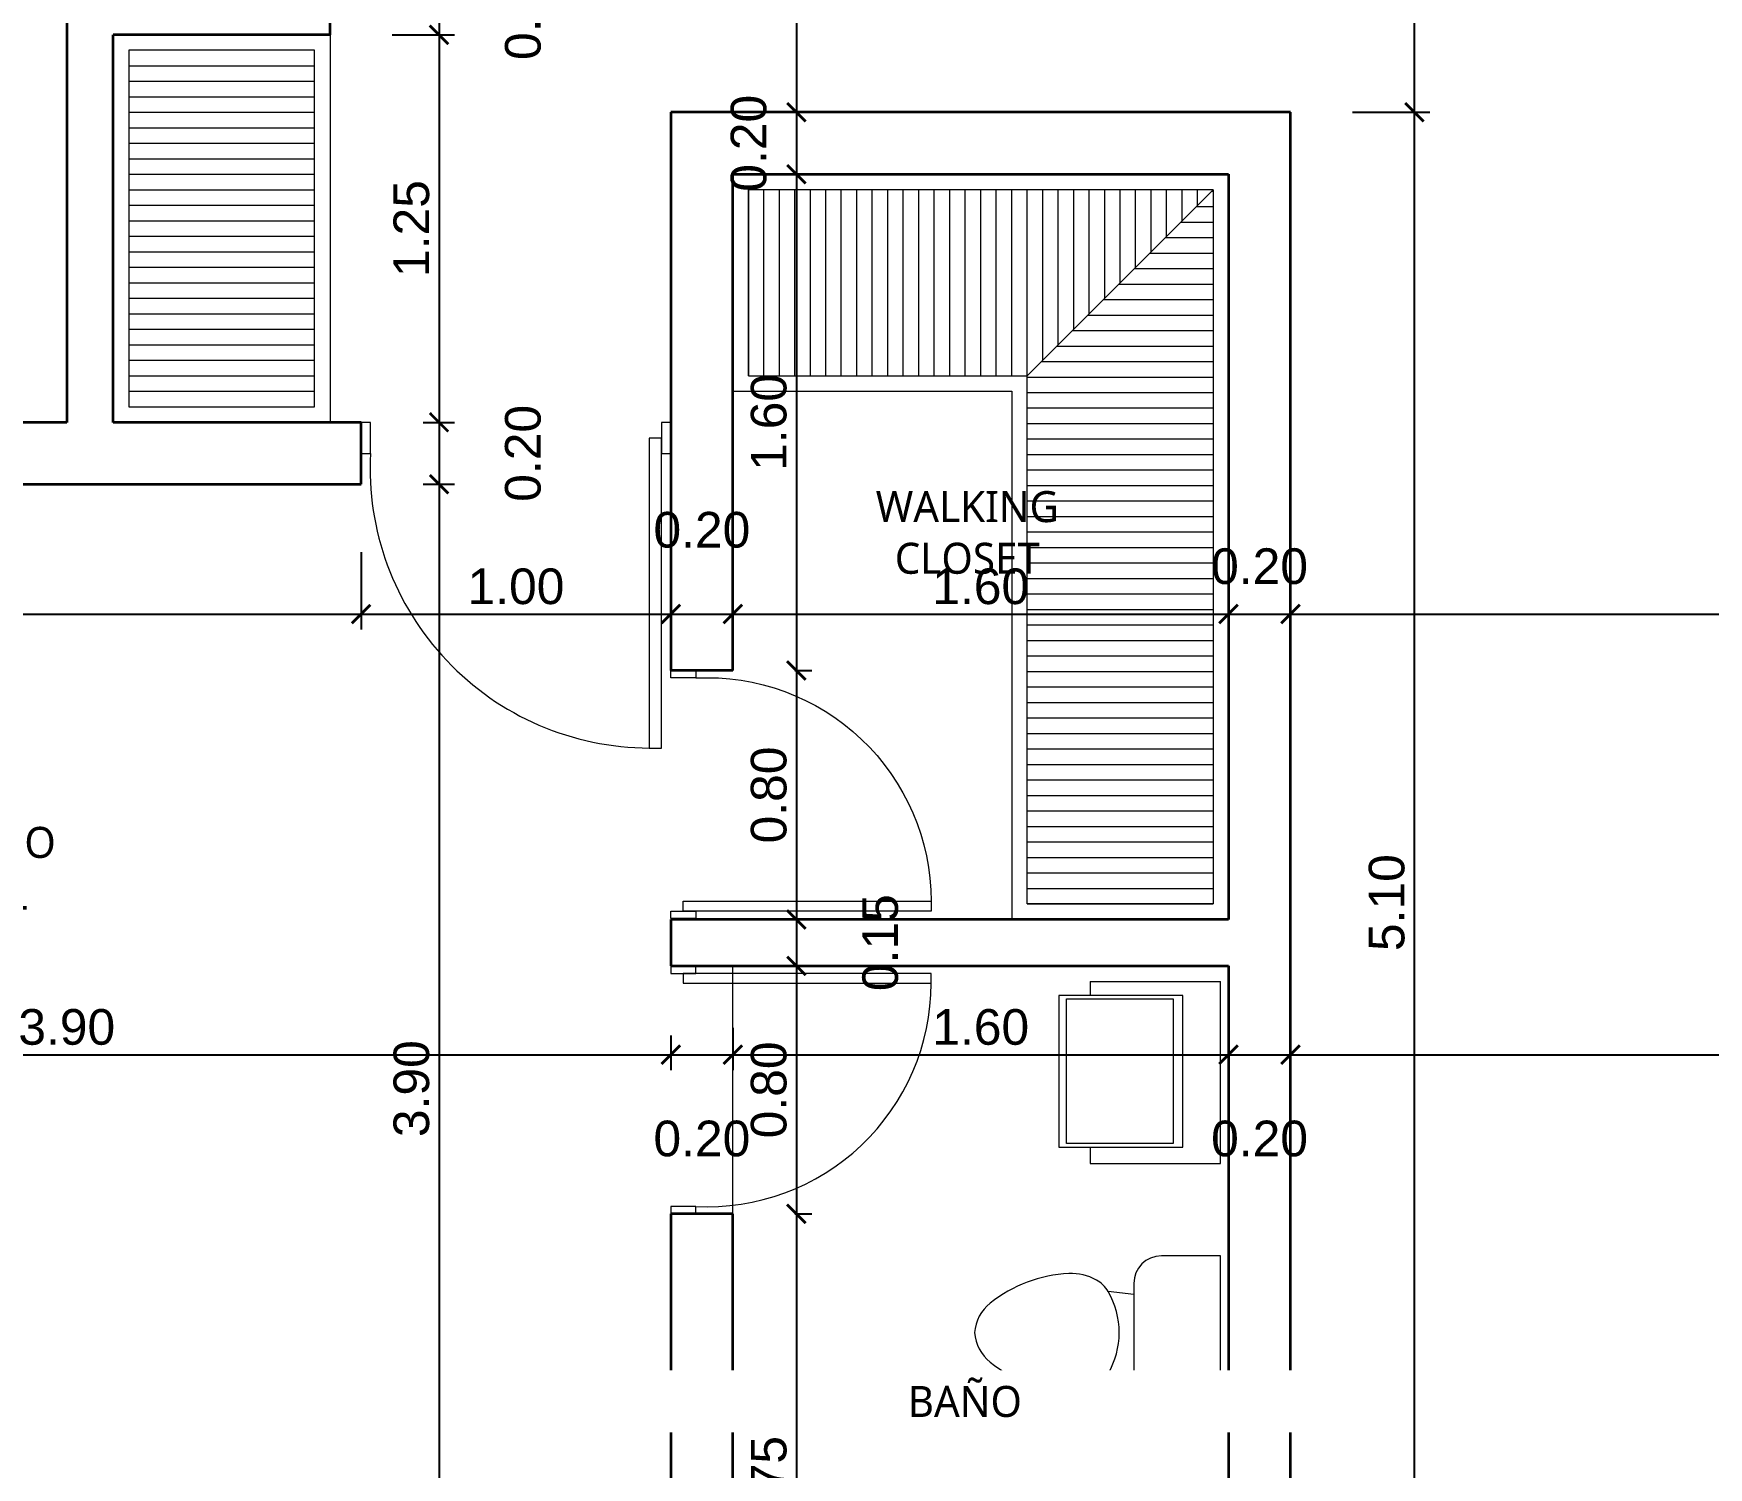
# Model space of a CAD drawing. Header units: feet. Extents: x -417 to 46, y -646 to -218.
# Drawn here: x -78.01 to -72.6, y -494.7 to -490.07 of the extents above; entities that cross this region are included whole.
import ezdxf

# ---------------------------------------------------------------- set-up
doc = ezdxf.new("R2010")
doc.units = ezdxf.units.FT
doc.header["$MEASUREMENT"] = 0
for name, color, linetype, lineweight in [('A-WALL', 4, 'Continuous', 25), ('closet', 8, 'Continuous', 5), ('DIM-COTAS', 1, 'Continuous', 5), ('I-FURN', 2, 'Continuous', 0), ('P-SANR-FIXT', 2, 'Continuous', 9), ('Piso', 8, 'Continuous', 9), ('puertas', 8, 'Continuous', 9), ('TXT', 2, 'Continuous', 9)]:
    doc.layers.add(name, color=color, linetype=linetype, lineweight=lineweight)
doc.layers.add('DIM', color=10, linetype='Continuous')
doc.styles.add('ads', font='trebuc.ttf', dxfattribs={"height": 0.14})
doc.styles.get("Standard").update_dxf_attribs({"font": 'arial.ttf', "height": 0.115})
doc.dimstyles.new('KEILY', dxfattribs={"dimtxt": 0.115, "dimasz": 0.06, "dimexe": 0.05, "dimexo": 0.2, "dimgap": 0.03, "dimtad": 1, "dimzin": 1, "dimdsep": 46, "dimtxsty": 'Standard', "dimblk": 'ARCHTICK', "dimcen": 2.5, "dimdle": 0.03, "dimclrd": 256, "dimclre": 256, "dimclrt": 7, "dimadec": 0, "dimazin": 0, "dimtfac": 1, "dimtmove": 2, "dimatfit": 3, "dimfxl": 0.2, "dimfxlon": 1, "dimtolj": 1, "dimtzin": 1, "dimarcsym": 0})
pattern_1 = [(90, (-77.699084, -491.277455), (-0.05, 7e-18), [])]
pattern_2 = [(0, (-77.699084, -491.277455), (2e-17, 0.05), [])]
pattern_3 = [(0, (-74.799084, -492.881656), (2e-17, 0.05), [])]

# ---------------------------------------------------------------- blocks, each defined once
blk = doc.blocks.new('A$C4D292AF4')
at = {"layer": 'puertas'}
for points in [[(0.03, 0.05), (0.07, 0.05), (0.07, 1.05), (0.03, 1.05)], [(0, 0), (0.03, 0), (0.03, 0.1), (0, 0.1)], [(0.97, 0), (1, 0), (1, 0.1), (0.97, 0.1)]]:
    blk.add_lwpolyline(points, close=True, dxfattribs=at)
blk.add_arc((0.0677, 0.1465), 0.9035, 357.0481, 89.8556, dxfattribs=at)
blk = doc.blocks.new('bath_sink_6127 - bath_sink_6127-V2-Nivel 1')
at = {"layer": 'I-FURN'}
for p, q in [((0.2933, 0.2974), (-0.1268, 0.2974)), ((-0.1268, 0.2974), (-0.1268, -0.29)), ((0.2933, 0.2442), (0.2933, 0.2974)), ((0.3949, 0.2442), (-0.0052, 0.2442)), ((-0.0052, 0.2442), (-0.0052, -0.2448)), ((0.0254, -0.2336), (0.0254, 0.233)), ((0.0254, 0.233), (0.3695, 0.233)), ((0.3695, 0.233), (0.3695, -0.2336)), ((0.3949, -0.2448), (0.3949, 0.2442)), ((-0.0052, -0.2448), (0.3949, -0.2448)), ((0.3695, -0.2336), (0.0254, -0.2336)), ((0.2933, -0.29), (0.2933, -0.2448)), ((0.2933, -0.29), (-0.1268, -0.29))]:
    blk.add_line(p, q, dxfattribs=at)
blk = doc.blocks.new('Toilet_-_Tank_-_3D_4840 - 17_ High_ Seat Not Visible-536545-Nivel 1')
at = {"layer": 'P-SANR-FIXT'}
for p, q in [((0.2476, 0.4889), (-0.2476, 0.4889)), ((-0.2476, 0.4889), (-0.2476, 0.2984)), ((0.2476, 0.2984), (0.2476, 0.4889)), ((-0.1587, 0.2096), (-0.1228, 0.2096)), ((-0.1228, 0.2096), (-0.1323, 0.127)), ((-0.1228, 0.2096), (0.1228, 0.2096)), ((0.1323, 0.127), (0.1228, 0.2096)), ((0.1228, 0.2096), (0.1588, 0.2096))]:
    blk.add_line(p, q, dxfattribs=at)
for centre, radius, start, end in [((-0.1587, 0.2984), 0.0889, 180, 270), ((0.1588, 0.2984), 0.0889, 270, 360), ((0.0005, -0.104), 0.2664, 90.1019, 119.8981), ((-0.0005, -0.104), 0.2664, 60.1019, 89.8981), ((-0.0827, 0.0408), 0.0995, 119.8981, 151.0596), ((0.0827, 0.0408), 0.0995, 28.9404, 60.1019), ((-0.0233, 0.0079), 0.1674, 151.0596, 182.709), ((0.0233, 0.0079), 0.1674, 357.291, 28.9404), ((0.2505, 0.0209), 0.4415, 182.709, 218.5058), ((-0.2505, 0.0209), 0.4415, 321.4942, 357.291), ((0.0113, -0.1694), 0.1359, 218.5058, 265.219), ((-0.0113, -0.1694), 0.1359, 274.781, 321.4942)]:
    blk.add_arc(centre, radius, start, end, dxfattribs=at)
blk = doc.blocks.new('_ArchTick')
at = {"layer": 'DIM-COTAS', "color": 0, "const_width": 0.15}
blk.add_lwpolyline([(-0.5, -0.5), (0.5, 0.5)], dxfattribs=at)
blk = doc.blocks.new('*D2008')
at = {"layer": 'Defpoints', "color": 0, "transparency": 16777216}
for p in [(-76.6975, -489.9275), (-77.0491, -490.0775), (-76.6975, -490.0775)]:
    blk.add_point(p, dxfattribs=at)
at = {"layer": 'DIM', "lineweight": -2, "transparency": 16777216}
for p, q in [((-76.6975, -489.8975), (-76.6975, -490.1075)), ((-76.6975, -489.9275), (-76.7475, -489.9275)), ((-76.8491, -490.0775), (-76.6475, -490.0775))]:
    blk.add_line(p, q, dxfattribs=at)
at = {"layer": 'DIM', "lineweight": -2, "transparency": 16777216, "xscale": 0.06, "yscale": 0.06, "zscale": 0.06}
for p, rotation in [((-76.6975, -489.9275), 90), ((-76.6975, -490.0775), 270)]:
    blk.add_blockref('_ArchTick', p, dxfattribs=dict(at, rotation=rotation))
at = {"layer": 'DIM', "color": 7, "transparency": 16777216, "insert": (-76.4263, -490.0025), "char_height": 0.115, "attachment_point": 5, "rotation": 90}
blk.add_mtext('\\A1;0.15', dxfattribs=at)
blk = doc.blocks.new('*D1992')
at = {"layer": 'Defpoints', "color": 0, "transparency": 16777216}
for p in [(-77.0491, -490.0775), (-76.9491, -491.3279), (-76.6975, -491.3279)]:
    blk.add_point(p, dxfattribs=at)
at = {"layer": 'DIM', "lineweight": -2, "transparency": 16777216}
for p, q in [((-76.8491, -490.0775), (-76.6475, -490.0775)), ((-76.6975, -490.0475), (-76.6975, -491.3579)), ((-76.7491, -491.3279), (-76.6475, -491.3279))]:
    blk.add_line(p, q, dxfattribs=at)
at = {"layer": 'DIM', "lineweight": -2, "transparency": 16777216, "xscale": 0.06, "yscale": 0.06, "zscale": 0.06}
for p, rotation in [((-76.6975, -490.0775), 90), ((-76.6975, -491.3279), 270)]:
    blk.add_blockref('_ArchTick', p, dxfattribs=dict(at, rotation=rotation))
at = {"layer": 'DIM', "color": 7, "transparency": 16777216, "insert": (-76.7862, -490.7027), "char_height": 0.115, "attachment_point": 5, "rotation": 90}
blk.add_mtext('\\A1;1.25', dxfattribs=at)
blk = doc.blocks.new('*D1993')
at = {"layer": 'Defpoints', "color": 0, "transparency": 16777216}
for p in [(-76.9491, -491.3279), (-76.9491, -491.5279), (-76.6975, -491.5279)]:
    blk.add_point(p, dxfattribs=at)
at = {"layer": 'DIM', "lineweight": -2, "transparency": 16777216}
for p, q in [((-76.6975, -491.2979), (-76.6975, -491.5579)), ((-76.7491, -491.3279), (-76.6475, -491.3279)), ((-76.7491, -491.5279), (-76.6475, -491.5279))]:
    blk.add_line(p, q, dxfattribs=at)
at = {"layer": 'DIM', "lineweight": -2, "transparency": 16777216, "xscale": 0.06, "yscale": 0.06, "zscale": 0.06}
for p, rotation in [((-76.6975, -491.3279), 90), ((-76.6975, -491.5279), 270)]:
    blk.add_blockref('_ArchTick', p, dxfattribs=dict(at, rotation=rotation))
at = {"layer": 'DIM', "color": 7, "transparency": 16777216, "insert": (-76.4263, -491.4279), "char_height": 0.115, "attachment_point": 5, "rotation": 90}
blk.add_mtext('\\A1;0.20', dxfattribs=at)
blk = doc.blocks.new('*D1994')
at = {"layer": 'Defpoints', "color": 0, "transparency": 16777216}
for p in [(-76.9491, -491.5279), (-76.6975, -495.4275), (-76.0383, -495.4275)]:
    blk.add_point(p, dxfattribs=at)
at = {"layer": 'DIM', "lineweight": -2, "transparency": 16777216}
for p, q in [((-76.7491, -491.5279), (-76.6475, -491.5279)), ((-76.6975, -491.4979), (-76.6975, -495.4575)), ((-76.4975, -495.4275), (-76.7475, -495.4275))]:
    blk.add_line(p, q, dxfattribs=at)
at = {"layer": 'DIM', "lineweight": -2, "transparency": 16777216, "xscale": 0.06, "yscale": 0.06, "zscale": 0.06}
for p, rotation in [((-76.6975, -491.5279), 90), ((-76.6975, -495.4275), 270)]:
    blk.add_blockref('_ArchTick', p, dxfattribs=dict(at, rotation=rotation))
at = {"layer": 'DIM', "color": 7, "transparency": 16777216, "insert": (-76.7862, -493.4777), "char_height": 0.115, "attachment_point": 5, "rotation": 90}
blk.add_mtext('\\A1;3.90', dxfattribs=at)
blk = doc.blocks.new('*D1999')
at = {"layer": 'Defpoints', "color": 0, "transparency": 16777216}
for p in [(-74.625, -489.1275), (-75.5441, -490.3275), (-74.8348, -490.3275)]:
    blk.add_point(p, dxfattribs=at)
at = {"layer": 'DIM', "lineweight": -2, "transparency": 16777216}
for p, q in [((-75.5441, -489.0975), (-75.5441, -490.3575)), ((-75.3441, -489.1275), (-75.5941, -489.1275)), ((-75.3441, -490.3275), (-75.5941, -490.3275))]:
    blk.add_line(p, q, dxfattribs=at)
at = {"layer": 'DIM', "lineweight": -2, "transparency": 16777216, "xscale": 0.06, "yscale": 0.06, "zscale": 0.06}
for p, rotation in [((-75.5441, -489.1275), 90), ((-75.5441, -490.3275), 270)]:
    blk.add_blockref('_ArchTick', p, dxfattribs=dict(at, rotation=rotation))
at = {"layer": 'DIM', "color": 7, "transparency": 16777216, "insert": (-75.6328, -489.7275), "char_height": 0.115, "attachment_point": 5, "rotation": 90}
blk.add_mtext('\\A1;1.20', dxfattribs=at)
blk = doc.blocks.new('*D2115')
at = {"layer": 'Defpoints', "color": 0, "transparency": 16777216}
for p in [(-74.8348, -490.3275), (-75.5441, -490.5275), (-74.8448, -490.5275)]:
    blk.add_point(p, dxfattribs=at)
at = {"layer": 'DIM', "lineweight": -2, "transparency": 16777216}
for p, q in [((-75.5441, -490.2975), (-75.5441, -490.5575)), ((-75.3441, -490.3275), (-75.5941, -490.3275)), ((-75.3441, -490.5275), (-75.5941, -490.5275))]:
    blk.add_line(p, q, dxfattribs=at)
at = {"layer": 'DIM', "lineweight": -2, "transparency": 16777216, "xscale": 0.06, "yscale": 0.06, "zscale": 0.06}
for p, rotation in [((-75.5441, -490.3275), 90), ((-75.5441, -490.5275), 270)]:
    blk.add_blockref('_ArchTick', p, dxfattribs=dict(at, rotation=rotation))
at = {"layer": 'DIM', "color": 7, "transparency": 16777216, "insert": (-75.6978, -490.4275), "char_height": 0.115, "attachment_point": 5, "rotation": 90}
blk.add_mtext('\\A1;0.20', dxfattribs=at)
blk = doc.blocks.new('*D2116')
at = {"layer": 'Defpoints', "color": 0, "transparency": 16777216}
for p in [(-74.8448, -490.5275), (-75.7491, -492.1287), (-75.5441, -492.1287)]:
    blk.add_point(p, dxfattribs=at)
at = {"layer": 'DIM', "lineweight": -2, "transparency": 16777216}
for p, q in [((-75.5441, -490.4975), (-75.5441, -492.1587)), ((-75.3441, -490.5275), (-75.5941, -490.5275)), ((-75.5491, -492.1287), (-75.4941, -492.1287))]:
    blk.add_line(p, q, dxfattribs=at)
at = {"layer": 'DIM', "lineweight": -2, "transparency": 16777216, "xscale": 0.06, "yscale": 0.06, "zscale": 0.06}
for p, rotation in [((-75.5441, -490.5275), 90), ((-75.5441, -492.1287), 270)]:
    blk.add_blockref('_ArchTick', p, dxfattribs=dict(at, rotation=rotation))
at = {"layer": 'DIM', "color": 7, "transparency": 16777216, "insert": (-75.6328, -491.3281), "char_height": 0.115, "attachment_point": 5, "rotation": 90}
blk.add_mtext('\\A1;1.60', dxfattribs=at)
blk = doc.blocks.new('*D2117')
at = {"layer": 'Defpoints', "color": 0, "transparency": 16777216}
for p in [(-75.7491, -492.1287), (-75.6768, -492.9317), (-75.5441, -492.9317)]:
    blk.add_point(p, dxfattribs=at)
at = {"layer": 'DIM', "lineweight": -2, "transparency": 16777216}
for p, q in [((-75.5491, -492.1287), (-75.4941, -492.1287)), ((-75.5441, -492.0987), (-75.5441, -492.9617)), ((-75.5441, -492.9317), (-75.4941, -492.9317))]:
    blk.add_line(p, q, dxfattribs=at)
at = {"layer": 'DIM', "lineweight": -2, "transparency": 16777216, "xscale": 0.06, "yscale": 0.06, "zscale": 0.06}
for p, rotation in [((-75.5441, -492.1287), 90), ((-75.5441, -492.9317), 270)]:
    blk.add_blockref('_ArchTick', p, dxfattribs=dict(at, rotation=rotation))
at = {"layer": 'DIM', "color": 7, "transparency": 16777216, "insert": (-75.6328, -492.5302), "char_height": 0.115, "attachment_point": 5, "rotation": 90}
blk.add_mtext('\\A1;0.80', dxfattribs=at)
blk = doc.blocks.new('*D2118')
at = {"layer": 'Defpoints', "color": 0, "transparency": 16777216}
for p in [(-75.6768, -492.9317), (-75.6269, -493.0817), (-75.5441, -493.0817)]:
    blk.add_point(p, dxfattribs=at)
at = {"layer": 'DIM', "lineweight": -2, "transparency": 16777216}
for p, q in [((-75.5441, -492.9017), (-75.5441, -493.1117)), ((-75.5441, -492.9317), (-75.4941, -492.9317)), ((-75.5441, -493.0817), (-75.4941, -493.0817))]:
    blk.add_line(p, q, dxfattribs=at)
at = {"layer": 'DIM', "lineweight": -2, "transparency": 16777216, "xscale": 0.06, "yscale": 0.06, "zscale": 0.06}
for p, rotation in [((-75.5441, -492.9317), 90), ((-75.5441, -493.0817), 270)]:
    blk.add_blockref('_ArchTick', p, dxfattribs=dict(at, rotation=rotation))
at = {"layer": 'DIM', "color": 7, "transparency": 16777216, "insert": (-75.273, -493.0067), "char_height": 0.115, "attachment_point": 5, "rotation": 90}
blk.add_mtext('\\A1;0.15', dxfattribs=at)
blk = doc.blocks.new('*D2119')
at = {"layer": 'Defpoints', "color": 0, "transparency": 16777216}
for p in [(-75.6269, -493.0817), (-75.7491, -493.8817), (-75.5441, -493.8817)]:
    blk.add_point(p, dxfattribs=at)
at = {"layer": 'DIM', "lineweight": -2, "transparency": 16777216}
for p, q in [((-75.5441, -493.0517), (-75.5441, -493.9117)), ((-75.5441, -493.0817), (-75.4941, -493.0817)), ((-75.5491, -493.8817), (-75.4941, -493.8817))]:
    blk.add_line(p, q, dxfattribs=at)
at = {"layer": 'DIM', "lineweight": -2, "transparency": 16777216, "xscale": 0.06, "yscale": 0.06, "zscale": 0.06}
for p, rotation in [((-75.5441, -493.0817), 90), ((-75.5441, -493.8817), 270)]:
    blk.add_blockref('_ArchTick', p, dxfattribs=dict(at, rotation=rotation))
at = {"layer": 'DIM', "color": 7, "transparency": 16777216, "insert": (-75.6328, -493.4817), "char_height": 0.115, "attachment_point": 5, "rotation": 90}
blk.add_mtext('\\A1;0.80', dxfattribs=at)
blk = doc.blocks.new('*D2120')
at = {"layer": 'Defpoints', "color": 0, "transparency": 16777216}
for p in [(-75.7491, -493.8817), (-75.7491, -495.6275), (-75.5441, -495.6275)]:
    blk.add_point(p, dxfattribs=at)
at = {"layer": 'DIM', "lineweight": -2, "transparency": 16777216}
for p, q in [((-75.5441, -493.8517), (-75.5441, -495.6575)), ((-75.5491, -493.8817), (-75.4941, -493.8817)), ((-75.5491, -495.6275), (-75.4941, -495.6275))]:
    blk.add_line(p, q, dxfattribs=at)
at = {"layer": 'DIM', "lineweight": -2, "transparency": 16777216, "xscale": 0.06, "yscale": 0.06, "zscale": 0.06}
for p, rotation in [((-75.5441, -493.8817), 90), ((-75.5441, -495.6275), 270)]:
    blk.add_blockref('_ArchTick', p, dxfattribs=dict(at, rotation=rotation))
at = {"layer": 'DIM', "color": 7, "transparency": 16777216, "insert": (-75.6328, -494.7546), "char_height": 0.115, "attachment_point": 5, "rotation": 90}
blk.add_mtext('\\A1;1.75', dxfattribs=at)
blk = doc.blocks.new('*D2075')
at = {"layer": 'Defpoints', "color": 0, "transparency": 16777216}
for p in [(-73.8245, -489.1275), (-73.9491, -490.3275), (-73.5496, -490.3275)]:
    blk.add_point(p, dxfattribs=at)
at = {"layer": 'DIM', "lineweight": -2, "transparency": 16777216}
for p, q in [((-73.5496, -489.0975), (-73.5496, -490.3575)), ((-73.6245, -489.1275), (-73.4996, -489.1275)), ((-73.7491, -490.3275), (-73.4996, -490.3275))]:
    blk.add_line(p, q, dxfattribs=at)
at = {"layer": 'DIM', "lineweight": -2, "transparency": 16777216, "xscale": 0.06, "yscale": 0.06, "zscale": 0.06}
for p, rotation in [((-73.5496, -489.1275), 90), ((-73.5496, -490.3275), 270)]:
    blk.add_blockref('_ArchTick', p, dxfattribs=dict(at, rotation=rotation))
at = {"layer": 'DIM', "color": 7, "transparency": 16777216, "insert": (-73.6383, -489.7275), "char_height": 0.115, "attachment_point": 5, "rotation": 90}
blk.add_mtext('\\A1;1.20', dxfattribs=at)
blk = doc.blocks.new('*D2076')
at = {"layer": 'Defpoints', "color": 0, "transparency": 16777216}
for p in [(-73.9491, -490.3275), (-73.9491, -495.4275), (-73.5496, -495.4275)]:
    blk.add_point(p, dxfattribs=at)
at = {"layer": 'DIM', "lineweight": -2, "transparency": 16777216}
for p, q in [((-73.5496, -490.2975), (-73.5496, -495.4575)), ((-73.7491, -490.3275), (-73.4996, -490.3275)), ((-73.7491, -495.4275), (-73.4996, -495.4275))]:
    blk.add_line(p, q, dxfattribs=at)
at = {"layer": 'DIM', "lineweight": -2, "transparency": 16777216, "xscale": 0.06, "yscale": 0.06, "zscale": 0.06}
for p, rotation in [((-73.5496, -490.3275), 90), ((-73.5496, -495.4275), 270)]:
    blk.add_blockref('_ArchTick', p, dxfattribs=dict(at, rotation=rotation))
at = {"layer": 'DIM', "color": 7, "transparency": 16777216, "insert": (-73.6383, -492.8775), "char_height": 0.115, "attachment_point": 5, "rotation": 90}
blk.add_mtext('\\A1;5.10', dxfattribs=at)
blk = doc.blocks.new('*D2087')
at = {"layer": 'Defpoints', "color": 0, "transparency": 16777216}
for p in [(-75.9491, -489.6716), (-77.0491, -489.9275), (-75.9491, -490.3275)]:
    blk.add_point(p, dxfattribs=at)
at = {"layer": 'DIM', "lineweight": -2, "transparency": 16777216}
for p, q in [((-77.0491, -489.7275), (-77.0491, -489.6216)), ((-75.9491, -489.8716), (-75.9491, -489.6216)), ((-77.0791, -489.6716), (-75.9191, -489.6716))]:
    blk.add_line(p, q, dxfattribs=at)
at = {"layer": 'DIM', "lineweight": -2, "transparency": 16777216, "xscale": 0.06, "yscale": 0.06, "zscale": 0.06, "rotation": 180}
blk.add_blockref('_ArchTick', (-77.0491, -489.6716), dxfattribs=at)
at = {"layer": 'DIM', "lineweight": -2, "transparency": 16777216, "xscale": 0.06, "yscale": 0.06, "zscale": 0.06}
blk.add_blockref('_ArchTick', (-75.9491, -489.6716), dxfattribs=at)
at = {"layer": 'DIM', "color": 7, "transparency": 16777216, "insert": (-76.4991, -489.5829), "char_height": 0.115, "attachment_point": 5}
blk.add_mtext('\\A1;1.10', dxfattribs=at)
blk = doc.blocks.new('*D2088')
at = {"layer": 'Defpoints', "color": 0, "transparency": 16777216}
for p in [(-73.9491, -489.6716), (-75.9491, -490.3275), (-73.9491, -490.3275)]:
    blk.add_point(p, dxfattribs=at)
at = {"layer": 'DIM', "lineweight": -2, "transparency": 16777216}
for p, q in [((-75.9491, -489.8716), (-75.9491, -489.6216)), ((-73.9491, -489.8716), (-73.9491, -489.6216)), ((-75.9791, -489.6716), (-73.9191, -489.6716))]:
    blk.add_line(p, q, dxfattribs=at)
at = {"layer": 'DIM', "lineweight": -2, "transparency": 16777216, "xscale": 0.06, "yscale": 0.06, "zscale": 0.06, "rotation": 180}
blk.add_blockref('_ArchTick', (-75.9491, -489.6716), dxfattribs=at)
at = {"layer": 'DIM', "lineweight": -2, "transparency": 16777216, "xscale": 0.06, "yscale": 0.06, "zscale": 0.06}
blk.add_blockref('_ArchTick', (-73.9491, -489.6716), dxfattribs=at)
at = {"layer": 'DIM', "color": 7, "transparency": 16777216, "insert": (-74.9491, -489.5829), "char_height": 0.115, "attachment_point": 5}
blk.add_mtext('\\A1;2.00', dxfattribs=at)
blk = doc.blocks.new('*D1946')
at = {"layer": 'Defpoints', "color": 0, "transparency": 16777216}
for p in [(-72.4491, -489.1275), (-72.4491, -489.6716), (-73.9491, -490.3275)]:
    blk.add_point(p, dxfattribs=at)
at = {"layer": 'DIM', "lineweight": -2, "transparency": 16777216}
for p, q in [((-72.4491, -489.4716), (-72.4491, -489.7216)), ((-73.9491, -489.8716), (-73.9491, -489.6216)), ((-73.9791, -489.6716), (-72.4191, -489.6716))]:
    blk.add_line(p, q, dxfattribs=at)
at = {"layer": 'DIM', "lineweight": -2, "transparency": 16777216, "xscale": 0.06, "yscale": 0.06, "zscale": 0.06, "rotation": 180}
blk.add_blockref('_ArchTick', (-73.9491, -489.6716), dxfattribs=at)
at = {"layer": 'DIM', "lineweight": -2, "transparency": 16777216, "xscale": 0.06, "yscale": 0.06, "zscale": 0.06}
blk.add_blockref('_ArchTick', (-72.4491, -489.6716), dxfattribs=at)
at = {"layer": 'DIM', "color": 7, "transparency": 16777216, "insert": (-73.1991, -489.5829), "char_height": 0.115, "attachment_point": 5}
blk.add_mtext('\\A1;1.50', dxfattribs=at)
blk = doc.blocks.new('*D1949')
at = {"layer": 'Defpoints', "color": 0, "transparency": 16777216}
for p in [(-76.9491, -491.4558), (-79.8491, -491.6554), (-76.9491, -491.9464)]:
    blk.add_point(p, dxfattribs=at)
at = {"layer": 'DIM', "lineweight": -2, "transparency": 16777216}
for p, q in [((-76.9491, -491.7464), (-76.9491, -491.9964)), ((-79.8491, -491.8554), (-79.8491, -491.9964)), ((-79.8791, -491.9464), (-76.9191, -491.9464))]:
    blk.add_line(p, q, dxfattribs=at)
at = {"layer": 'DIM', "lineweight": -2, "transparency": 16777216, "xscale": 0.06, "yscale": 0.06, "zscale": 0.06, "rotation": 180}
blk.add_blockref('_ArchTick', (-79.8491, -491.9464), dxfattribs=at)
at = {"layer": 'DIM', "lineweight": -2, "transparency": 16777216, "xscale": 0.06, "yscale": 0.06, "zscale": 0.06}
blk.add_blockref('_ArchTick', (-76.9491, -491.9464), dxfattribs=at)
at = {"layer": 'DIM', "color": 7, "transparency": 16777216, "insert": (-78.3991, -491.8577), "char_height": 0.115, "attachment_point": 5}
blk.add_mtext('\\A1;2.90', dxfattribs=at)
blk = doc.blocks.new('*D1950')
at = {"layer": 'Defpoints', "color": 0, "transparency": 16777216}
for p in [(-76.9491, -491.4558), (-75.9491, -491.5651), (-75.9491, -491.9464)]:
    blk.add_point(p, dxfattribs=at)
at = {"layer": 'DIM', "lineweight": -2, "transparency": 16777216}
for p, q in [((-76.9491, -491.7464), (-76.9491, -491.9964)), ((-75.9491, -491.7651), (-75.9491, -491.9964)), ((-76.9791, -491.9464), (-75.9191, -491.9464))]:
    blk.add_line(p, q, dxfattribs=at)
at = {"layer": 'DIM', "lineweight": -2, "transparency": 16777216, "xscale": 0.06, "yscale": 0.06, "zscale": 0.06, "rotation": 180}
blk.add_blockref('_ArchTick', (-76.9491, -491.9464), dxfattribs=at)
at = {"layer": 'DIM', "lineweight": -2, "transparency": 16777216, "xscale": 0.06, "yscale": 0.06, "zscale": 0.06}
blk.add_blockref('_ArchTick', (-75.9491, -491.9464), dxfattribs=at)
at = {"layer": 'DIM', "color": 7, "transparency": 16777216, "insert": (-76.4491, -491.8577), "char_height": 0.115, "attachment_point": 5}
blk.add_mtext('\\A1;1.00', dxfattribs=at)
blk = doc.blocks.new('*D1951')
at = {"layer": 'Defpoints', "color": 0, "transparency": 16777216}
for p in [(-75.9491, -491.5651), (-75.7491, -491.9464), (-75.7491, -492.0566)]:
    blk.add_point(p, dxfattribs=at)
at = {"layer": 'DIM', "lineweight": -2, "transparency": 16777216}
for p, q in [((-75.9491, -491.7651), (-75.9491, -491.9964)), ((-75.7491, -491.9464), (-75.7491, -491.8964)), ((-75.9791, -491.9464), (-75.7191, -491.9464))]:
    blk.add_line(p, q, dxfattribs=at)
at = {"layer": 'DIM', "lineweight": -2, "transparency": 16777216, "xscale": 0.06, "yscale": 0.06, "zscale": 0.06, "rotation": 180}
blk.add_blockref('_ArchTick', (-75.9491, -491.9464), dxfattribs=at)
at = {"layer": 'DIM', "lineweight": -2, "transparency": 16777216, "xscale": 0.06, "yscale": 0.06, "zscale": 0.06}
blk.add_blockref('_ArchTick', (-75.7491, -491.9464), dxfattribs=at)
at = {"layer": 'DIM', "color": 7, "transparency": 16777216, "insert": (-75.8491, -491.6752), "char_height": 0.115, "attachment_point": 5}
blk.add_mtext('\\A1;0.20', dxfattribs=at)
blk = doc.blocks.new('*D1952')
at = {"layer": 'Defpoints', "color": 0, "transparency": 16777216}
for p in [(-74.1491, -491.9464), (-75.7491, -492.0566), (-74.1491, -492.2413)]:
    blk.add_point(p, dxfattribs=at)
at = {"layer": 'DIM', "lineweight": -2, "transparency": 16777216}
for p, q in [((-75.7491, -491.9464), (-75.7491, -491.8964)), ((-74.1491, -492.0413), (-74.1491, -491.8964)), ((-75.7791, -491.9464), (-74.1191, -491.9464))]:
    blk.add_line(p, q, dxfattribs=at)
at = {"layer": 'DIM', "lineweight": -2, "transparency": 16777216, "xscale": 0.06, "yscale": 0.06, "zscale": 0.06, "rotation": 180}
blk.add_blockref('_ArchTick', (-75.7491, -491.9464), dxfattribs=at)
at = {"layer": 'DIM', "lineweight": -2, "transparency": 16777216, "xscale": 0.06, "yscale": 0.06, "zscale": 0.06}
blk.add_blockref('_ArchTick', (-74.1491, -491.9464), dxfattribs=at)
at = {"layer": 'DIM', "color": 7, "transparency": 16777216, "insert": (-74.9491, -491.8577), "char_height": 0.115, "attachment_point": 5}
blk.add_mtext('\\A1;1.60', dxfattribs=at)
blk = doc.blocks.new('*D1953')
at = {"layer": 'Defpoints', "color": 0, "transparency": 16777216}
for p in [(-73.9491, -491.9464), (-74.1491, -492.2413), (-73.9491, -492.2341)]:
    blk.add_point(p, dxfattribs=at)
at = {"layer": 'DIM', "lineweight": -2, "transparency": 16777216}
for p, q in [((-74.1491, -492.0413), (-74.1491, -491.8964)), ((-73.9491, -492.0341), (-73.9491, -491.8964)), ((-74.1791, -491.9464), (-73.9191, -491.9464))]:
    blk.add_line(p, q, dxfattribs=at)
at = {"layer": 'DIM', "lineweight": -2, "transparency": 16777216, "xscale": 0.06, "yscale": 0.06, "zscale": 0.06, "rotation": 180}
blk.add_blockref('_ArchTick', (-74.1491, -491.9464), dxfattribs=at)
at = {"layer": 'DIM', "lineweight": -2, "transparency": 16777216, "xscale": 0.06, "yscale": 0.06, "zscale": 0.06}
blk.add_blockref('_ArchTick', (-73.9491, -491.9464), dxfattribs=at)
at = {"layer": 'DIM', "color": 7, "transparency": 16777216, "insert": (-74.0491, -491.7927), "char_height": 0.115, "attachment_point": 5}
blk.add_mtext('\\A1;0.20', dxfattribs=at)
blk = doc.blocks.new('*D1954')
at = {"layer": 'Defpoints', "color": 0, "transparency": 16777216}
for p in [(-70.6491, -491.9464), (-70.6491, -492.0471), (-73.9491, -492.2341)]:
    blk.add_point(p, dxfattribs=at)
at = {"layer": 'DIM', "lineweight": -2, "transparency": 16777216}
for p, q in [((-73.9491, -492.0341), (-73.9491, -491.8964)), ((-70.6491, -491.9464), (-70.6491, -491.8964)), ((-73.9791, -491.9464), (-70.6191, -491.9464))]:
    blk.add_line(p, q, dxfattribs=at)
at = {"layer": 'DIM', "lineweight": -2, "transparency": 16777216, "xscale": 0.06, "yscale": 0.06, "zscale": 0.06, "rotation": 180}
blk.add_blockref('_ArchTick', (-73.9491, -491.9464), dxfattribs=at)
at = {"layer": 'DIM', "lineweight": -2, "transparency": 16777216, "xscale": 0.06, "yscale": 0.06, "zscale": 0.06}
blk.add_blockref('_ArchTick', (-70.6491, -491.9464), dxfattribs=at)
at = {"layer": 'DIM', "color": 7, "transparency": 16777216, "insert": (-72.2991, -491.8576), "char_height": 0.115, "attachment_point": 5}
blk.add_mtext('\\A1;3.30', dxfattribs=at)
blk = doc.blocks.new('*D2067')
at = {"layer": 'Defpoints', "color": 0, "transparency": 16777216}
for p in [(-75.9491, -493.1057), (-79.8491, -493.1734), (-75.9491, -493.3681)]:
    blk.add_point(p, dxfattribs=at)
at = {"layer": 'DIM', "lineweight": -2, "transparency": 16777216}
for p, q in [((-75.9491, -493.3057), (-75.9491, -493.4181)), ((-79.8791, -493.3681), (-75.9191, -493.3681)), ((-79.8491, -493.3681), (-79.8491, -493.4181))]:
    blk.add_line(p, q, dxfattribs=at)
at = {"layer": 'DIM', "lineweight": -2, "transparency": 16777216, "xscale": 0.06, "yscale": 0.06, "zscale": 0.06, "rotation": 180}
blk.add_blockref('_ArchTick', (-79.8491, -493.3681), dxfattribs=at)
at = {"layer": 'DIM', "lineweight": -2, "transparency": 16777216, "xscale": 0.06, "yscale": 0.06, "zscale": 0.06}
blk.add_blockref('_ArchTick', (-75.9491, -493.3681), dxfattribs=at)
at = {"layer": 'DIM', "color": 7, "transparency": 16777216, "insert": (-77.8991, -493.2793), "char_height": 0.115, "attachment_point": 5}
blk.add_mtext('\\A1;3.90', dxfattribs=at)
blk = doc.blocks.new('*D2096')
at = {"layer": 'Defpoints', "color": 0, "transparency": 16777216}
for p in [(-75.9491, -493.1057), (-75.7491, -493.0817), (-75.7491, -493.3681)]:
    blk.add_point(p, dxfattribs=at)
at = {"layer": 'DIM', "lineweight": -2, "transparency": 16777216}
for p, q in [((-75.9491, -493.3057), (-75.9491, -493.4181)), ((-75.7491, -493.2817), (-75.7491, -493.4181)), ((-75.9791, -493.3681), (-75.7191, -493.3681))]:
    blk.add_line(p, q, dxfattribs=at)
at = {"layer": 'DIM', "lineweight": -2, "transparency": 16777216, "xscale": 0.06, "yscale": 0.06, "zscale": 0.06, "rotation": 180}
blk.add_blockref('_ArchTick', (-75.9491, -493.3681), dxfattribs=at)
at = {"layer": 'DIM', "lineweight": -2, "transparency": 16777216, "xscale": 0.06, "yscale": 0.06, "zscale": 0.06}
blk.add_blockref('_ArchTick', (-75.7491, -493.3681), dxfattribs=at)
at = {"layer": 'DIM', "color": 7, "transparency": 16777216, "insert": (-75.8491, -493.6392), "char_height": 0.115, "attachment_point": 5}
blk.add_mtext('\\A1;0.20', dxfattribs=at)
blk = doc.blocks.new('*D2097')
at = {"layer": 'Defpoints', "color": 0, "transparency": 16777216}
for p in [(-75.7491, -493.0817), (-74.1491, -493.0817), (-74.1491, -493.3681)]:
    blk.add_point(p, dxfattribs=at)
at = {"layer": 'DIM', "lineweight": -2, "transparency": 16777216}
for p, q in [((-75.7491, -493.2817), (-75.7491, -493.4181)), ((-74.1491, -493.2817), (-74.1491, -493.4181)), ((-75.7791, -493.3681), (-74.1191, -493.3681))]:
    blk.add_line(p, q, dxfattribs=at)
at = {"layer": 'DIM', "lineweight": -2, "transparency": 16777216, "xscale": 0.06, "yscale": 0.06, "zscale": 0.06, "rotation": 180}
blk.add_blockref('_ArchTick', (-75.7491, -493.3681), dxfattribs=at)
at = {"layer": 'DIM', "lineweight": -2, "transparency": 16777216, "xscale": 0.06, "yscale": 0.06, "zscale": 0.06}
blk.add_blockref('_ArchTick', (-74.1491, -493.3681), dxfattribs=at)
at = {"layer": 'DIM', "color": 7, "transparency": 16777216, "insert": (-74.9491, -493.2794), "char_height": 0.115, "attachment_point": 5}
blk.add_mtext('\\A1;1.60', dxfattribs=at)
blk = doc.blocks.new('*D2098')
at = {"layer": 'Defpoints', "color": 0, "transparency": 16777216}
for p in [(-74.1491, -493.0817), (-73.9491, -493.1653), (-73.9491, -493.3681)]:
    blk.add_point(p, dxfattribs=at)
at = {"layer": 'DIM', "lineweight": -2, "transparency": 16777216}
for p, q in [((-74.1491, -493.2817), (-74.1491, -493.4181)), ((-74.1791, -493.3681), (-73.9191, -493.3681)), ((-73.9491, -493.3653), (-73.9491, -493.4181))]:
    blk.add_line(p, q, dxfattribs=at)
at = {"layer": 'DIM', "lineweight": -2, "transparency": 16777216, "xscale": 0.06, "yscale": 0.06, "zscale": 0.06, "rotation": 180}
blk.add_blockref('_ArchTick', (-74.1491, -493.3681), dxfattribs=at)
at = {"layer": 'DIM', "lineweight": -2, "transparency": 16777216, "xscale": 0.06, "yscale": 0.06, "zscale": 0.06}
blk.add_blockref('_ArchTick', (-73.9491, -493.3681), dxfattribs=at)
at = {"layer": 'DIM', "color": 7, "transparency": 16777216, "insert": (-74.0491, -493.6392), "char_height": 0.115, "attachment_point": 5}
blk.add_mtext('\\A1;0.20', dxfattribs=at)
blk = doc.blocks.new('*D2099')
at = {"layer": 'Defpoints', "color": 0, "transparency": 16777216}
for p in [(-73.9491, -493.1653), (-70.6491, -493.3681), (-70.6491, -493.4307)]:
    blk.add_point(p, dxfattribs=at)
at = {"layer": 'DIM', "lineweight": -2, "transparency": 16777216}
for p, q in [((-70.6491, -493.3681), (-70.6491, -493.3181)), ((-73.9791, -493.3681), (-70.6191, -493.3681)), ((-73.9491, -493.3653), (-73.9491, -493.4181))]:
    blk.add_line(p, q, dxfattribs=at)
at = {"layer": 'DIM', "lineweight": -2, "transparency": 16777216, "xscale": 0.06, "yscale": 0.06, "zscale": 0.06, "rotation": 180}
blk.add_blockref('_ArchTick', (-73.9491, -493.3681), dxfattribs=at)
at = {"layer": 'DIM', "lineweight": -2, "transparency": 16777216, "xscale": 0.06, "yscale": 0.06, "zscale": 0.06}
blk.add_blockref('_ArchTick', (-70.6491, -493.3681), dxfattribs=at)
at = {"layer": 'DIM', "color": 7, "transparency": 16777216, "insert": (-72.2991, -493.2793), "char_height": 0.115, "attachment_point": 5}
blk.add_mtext('\\A1;3.30', dxfattribs=at)

msp = doc.modelspace()

# ---------------------------------------------------------------- hatches: boundary and pattern name
at = {"layer": 'Piso'}
h = msp.add_hatch(dxfattribs=at)
h.set_pattern_fill('ANSI31', color=256, scale=0.4, angle=315, style=0)
h.set_pattern_definition(pattern_2)
h.paths.add_polyline_path([(-77.6991, -491.2775), (-77.0991, -491.2775), (-77.0991, -490.1275), (-77.6991, -490.1275)])
h = msp.add_hatch(dxfattribs=at)
h.set_pattern_fill('ANSI31', color=256, scale=0.4, angle=315, style=0)
h.set_pattern_definition(pattern_2)
h.paths.add_polyline_path([(-77.6991, -491.2775), (-77.0991, -491.2775), (-77.0991, -490.1275), (-77.6991, -490.1275)])
h = msp.add_hatch(dxfattribs=at)
h.set_pattern_fill('ANSI31', color=256, scale=0.4, angle=45, style=0)
h.set_pattern_definition(pattern_1)
h.paths.add_polyline_path([(-75.6991, -491.1775), (-74.7991, -491.1775), (-74.1991, -490.5775), (-75.6991, -490.5775)])
h = msp.add_hatch(dxfattribs=at)
h.set_pattern_fill('ANSI31', color=256, scale=0.4, angle=45, style=0)
h.set_pattern_definition(pattern_1)
h.paths.add_polyline_path([(-75.6991, -491.1775), (-74.7991, -491.1775), (-74.1991, -490.5775), (-75.6991, -490.5775)])
h = msp.add_hatch(dxfattribs=at)
h.set_pattern_fill('ANSI31', color=256, scale=0.4, angle=315, style=0)
h.set_pattern_definition(pattern_3)
h.paths.add_polyline_path([(-74.7991, -491.1775), (-74.1991, -490.5775), (-74.1991, -492.8817), (-74.7991, -492.8817)])
h = msp.add_hatch(dxfattribs=at)
h.set_pattern_fill('ANSI31', color=256, scale=0.4, angle=315, style=0)
h.set_pattern_definition(pattern_3)
h.paths.add_polyline_path([(-74.7991, -491.1775), (-74.1991, -490.5775), (-74.1991, -492.8817), (-74.7991, -492.8817)])

# ---------------------------------------------------------------- linework, layer by layer
at = {"layer": 'A-WALL', "lineweight": 35, "extrusion": (-2.36783e-12, 8.94772e-16, -1)}
for p, q in [((-77.8991, -489.9275), (-77.8991, -491.3279)), ((-77.0491, -490.0775), (-77.7491, -490.0775)), ((-77.7491, -491.3279), (-77.7491, -490.0775)), ((-73.9491, -490.3275), (-75.9491, -490.3275)), ((-75.9491, -490.3275), (-75.9491, -492.1287)), ((-73.9491, -495.4275), (-73.9491, -490.3275)), ((-75.7491, -490.5275), (-74.1491, -490.5275)), ((-75.7491, -492.1287), (-75.7491, -490.5275)), ((-74.1491, -490.5275), (-74.1491, -492.9317)), ((-77.7491, -491.3275), (-77.7491, -491.0275)), ((-77.8991, -491.3279), (-79.8499, -491.3279)), ((-76.9491, -491.3279), (-77.7491, -491.3279)), ((-76.9491, -491.5279), (-76.9491, -491.3279)), ((-79.8491, -491.5279), (-76.9491, -491.5279)), ((-75.7491, -492.1287), (-75.9491, -492.1287)), ((-75.9491, -492.9317), (-75.9491, -493.0817)), ((-74.1491, -492.9317), (-75.9491, -492.9317)), ((-75.9491, -493.0817), (-74.1491, -493.0817)), ((-74.1491, -493.0817), (-74.1491, -495.6275)), ((-75.7491, -493.8817), (-75.9491, -493.8817)), ((-75.9491, -493.8817), (-75.9491, -495.4275)), ((-75.7491, -495.6275), (-75.7491, -493.8817))]:
    msp.add_line(p, q, dxfattribs=at)
at = {"layer": 'A-WALL', "lineweight": 35}
msp.add_line((-77.0491, -490.0775), (-77.0491, -489.9275), dxfattribs=at)
msp.add_line((-77.0491, -490.0775), (-77.0491, -489.9275), dxfattribs=at)
at = {"layer": 'closet'}
for p, q in [((-77.0491, -490.0775), (-77.0491, -491.3279)), ((-77.0491, -490.0775), (-77.0491, -491.3279)), ((-75.7491, -493.8817), (-75.7491, -493.0817)), ((-75.7491, -493.8817), (-75.7491, -493.0817))]:
    msp.add_line(p, q, dxfattribs=at)
at = {"layer": 'closet', "extrusion": (-2.36783e-12, 8.94772e-16, -1)}
for p, q in [((-75.7491, -491.2275), (-74.8491, -491.2275)), ((-74.8491, -491.2275), (-74.8491, -492.9317))]:
    msp.add_line(p, q, dxfattribs=at)
at = {"layer": 'Piso'}
for points in [[(-77.6991, -491.2775), (-77.0991, -491.2775), (-77.0991, -490.1275), (-77.6991, -490.1275)], [(-77.6991, -491.2775), (-77.0991, -491.2775), (-77.0991, -490.1275), (-77.6991, -490.1275)], [(-75.6991, -491.1775), (-74.7991, -491.1775), (-74.1991, -490.5775), (-75.6991, -490.5775)], [(-75.6991, -491.1775), (-74.7991, -491.1775), (-74.1991, -490.5775), (-75.6991, -490.5775)], [(-74.7991, -491.1775), (-74.1991, -490.5775), (-74.1991, -492.8817), (-74.7991, -492.8817)], [(-74.7991, -491.1775), (-74.1991, -490.5775), (-74.1991, -492.8817), (-74.7991, -492.8817)]]:
    msp.add_lwpolyline(points, close=True, dxfattribs=at)

# ---------------------------------------------------------------- block references
at = {"layer": 'I-FURN', "extrusion": (-2.36783e-12, 8.94772e-16, -1), "xscale": -1, "rotation": 180}
msp.add_blockref('bath_sink_6127 - bath_sink_6127-V2-Nivel 1', (74.3024, -493.4219), dxfattribs=at)
at = {"layer": 'P-SANR-FIXT', "extrusion": (-2.36783e-12, 8.94772e-16, -1), "xscale": -1, "rotation": 90}
msp.add_blockref('Toilet_-_Tank_-_3D_4840 - 17_ High_ Seat Not Visible-536545-Nivel 1', (74.6645, -494.2649), dxfattribs=at)
at = {"layer": 'puertas', "extrusion": (-2.36783e-12, 8.94772e-16, -1), "xscale": -1, "rotation": 180}
msp.add_blockref('A$C4D292AF4', (75.9491, -491.3287), dxfattribs=at)
at = {"layer": 'puertas', "extrusion": (-2.36783e-12, 8.94772e-16, -1)}
for p, xscale, yscale, zscale, rotation in [((75.9491, -492.9287), 0.8000000000000114, 0.8000000000000114, 0.8000000000000114, 90), ((75.9491, -492.9287), 0.8000000000000114, 0.8000000000000114, 0.8000000000000114, 90), ((75.9491, -493.0817), -0.8000000000000114, 0.7999999999999972, 0.7999999999999995, 90.00000000000199)]:
    msp.add_blockref('A$C4D292AF4', p, dxfattribs=dict(at, xscale=xscale, yscale=yscale, zscale=zscale, rotation=rotation))

# ---------------------------------------------------------------- texts
at = {"layer": 'TXT', "char_height": 0.1, "width": 2.838, "attachment_point": 2, "style": 'ads', "bg_fill": 2}
for s, insert in [('COMEDOR', (-71.9669, -491.1494)), ('DORMITORIO \\PPRINCIPAL', (-78.3549, -492.6332))]:
    msp.add_mtext(s, dxfattribs=dict(at, insert=insert))
at = {"layer": 'TXT', "insert": (-74.9924, -491.5498), "char_height": 0.1, "width": 2.838, "attachment_point": 2, "style": 'ads'}
msp.add_mtext('WALKING\\PCLOSET', dxfattribs=at)

# ---------------------------------------------------------------- dimensions: what is measured, and where the dimension line sits
at = {"layer": 'DIM'}
for base, p1, p2, picture, middle in [((-75.5441, -490.3275), (-74.625, -489.1275), (-74.8348, -490.3275), '*D1999', (-75.6328, -489.7275)), ((-73.5496, -490.3275), (-73.8245, -489.1275), (-73.9491, -490.3275), '*D2075', (-73.6383, -489.7275)), ((-76.6975, -490.0775), (-76.6975, -489.9275), (-77.0491, -490.0775), '*D2008', (-76.4263, -490.0025)), ((-76.6975, -491.3279), (-77.0491, -490.0775), (-76.9491, -491.3279), '*D1992', (-76.7862, -490.7027)), ((-75.5441, -490.5275), (-74.8348, -490.3275), (-74.8448, -490.5275), '*D2115', (-75.6978, -490.4275)), ((-75.5441, -492.1287), (-74.8448, -490.5275), (-75.7491, -492.1287), '*D2116', (-75.6328, -491.3281)), ((-76.6975, -491.5279), (-76.9491, -491.3279), (-76.9491, -491.5279), '*D1993', (-76.4263, -491.4279)), ((-75.5441, -492.9317), (-75.7491, -492.1287), (-75.6768, -492.9317), '*D2117', (-75.6328, -492.5302)), ((-75.5441, -493.0817), (-75.6768, -492.9317), (-75.6269, -493.0817), '*D2118', (-75.273, -493.0067)), ((-75.5441, -493.8817), (-75.6269, -493.0817), (-75.7491, -493.8817), '*D2119', (-75.6328, -493.4817))]:
    dim = msp.add_linear_dim(base=base, p1=p1, p2=p2, angle=90, dimstyle='KEILY', dxfattribs=at)
    dim.commit()
    dim.dimension.update_dxf_attribs({"geometry": picture, "text_midpoint": middle})
for base, p1, p2, picture, middle in [((-72.4491, -489.6716), (-73.9491, -490.3275), (-72.4491, -489.1275), '*D1946', (-73.1991, -489.5829)), ((-75.9491, -489.6716), (-77.0491, -489.9275), (-75.9491, -490.3275), '*D2087', (-76.4991, -489.5829)), ((-73.9491, -489.6716), (-75.9491, -490.3275), (-73.9491, -490.3275), '*D2088', (-74.9491, -489.5829)), ((-76.9491, -491.9464), (-79.8491, -491.6554), (-76.9491, -491.4558), '*D1949', (-78.3991, -491.8577)), ((-75.9491, -491.9464), (-76.9491, -491.4558), (-75.9491, -491.5651), '*D1950', (-76.4491, -491.8577)), ((-75.7491, -491.9464), (-75.9491, -491.5651), (-75.7491, -492.0566), '*D1951', (-75.8491, -491.6752)), ((-73.9491, -491.9464), (-74.1491, -492.2413), (-73.9491, -492.2341), '*D1953', (-74.0491, -491.7927)), ((-74.1491, -491.9464), (-75.7491, -492.0566), (-74.1491, -492.2413), '*D1952', (-74.9491, -491.8577)), ((-70.6491, -491.9464), (-73.9491, -492.2341), (-70.6491, -492.0471), '*D1954', (-72.2991, -491.8576)), ((-75.9491, -493.3681), (-79.8491, -493.1734), (-75.9491, -493.1057), '*D2067', (-77.8991, -493.2793)), ((-75.7491, -493.3681), (-75.9491, -493.1057), (-75.7491, -493.0817), '*D2096', (-75.8491, -493.6392)), ((-74.1491, -493.3681), (-75.7491, -493.0817), (-74.1491, -493.0817), '*D2097', (-74.9491, -493.2794)), ((-73.9491, -493.3681), (-74.1491, -493.0817), (-73.9491, -493.1653), '*D2098', (-74.0491, -493.6392)), ((-70.6491, -493.3681), (-73.9491, -493.1653), (-70.6491, -493.4307), '*D2099', (-72.2991, -493.2793))]:
    dim = msp.add_linear_dim(base=base, p1=p1, p2=p2, dimstyle='KEILY', dxfattribs=at)
    dim.commit()
    dim.dimension.update_dxf_attribs({"geometry": picture, "text_midpoint": middle})

# ---------------------------------------------------------------- next in the draw order: texts
at = {"layer": 'TXT', "insert": (-75.0003, -494.4369), "char_height": 0.1, "width": 2.838, "attachment_point": 2, "style": 'ads', "bg_fill": 2}
msp.add_mtext('BAÑO', dxfattribs=at)

# ---------------------------------------------------------------- next in the draw order: dimensions: what is measured, and where the dimension line sits
at = {"layer": 'DIM'}
for base, p1, p2, picture, middle in [((-73.5496, -495.4275), (-73.9491, -490.3275), (-73.9491, -495.4275), '*D2076', (-73.6383, -492.8775)), ((-76.6975, -495.4275), (-76.9491, -491.5279), (-76.0383, -495.4275), '*D1994', (-76.7862, -493.4777)), ((-75.5441, -495.6275), (-75.7491, -493.8817), (-75.7491, -495.6275), '*D2120', (-75.6328, -494.7546))]:
    dim = msp.add_linear_dim(base=base, p1=p1, p2=p2, angle=90, dimstyle='KEILY', dxfattribs=at)
    dim.commit()
    dim.dimension.update_dxf_attribs({"geometry": picture, "text_midpoint": middle})

doc.saveas('drawing.dxf')
